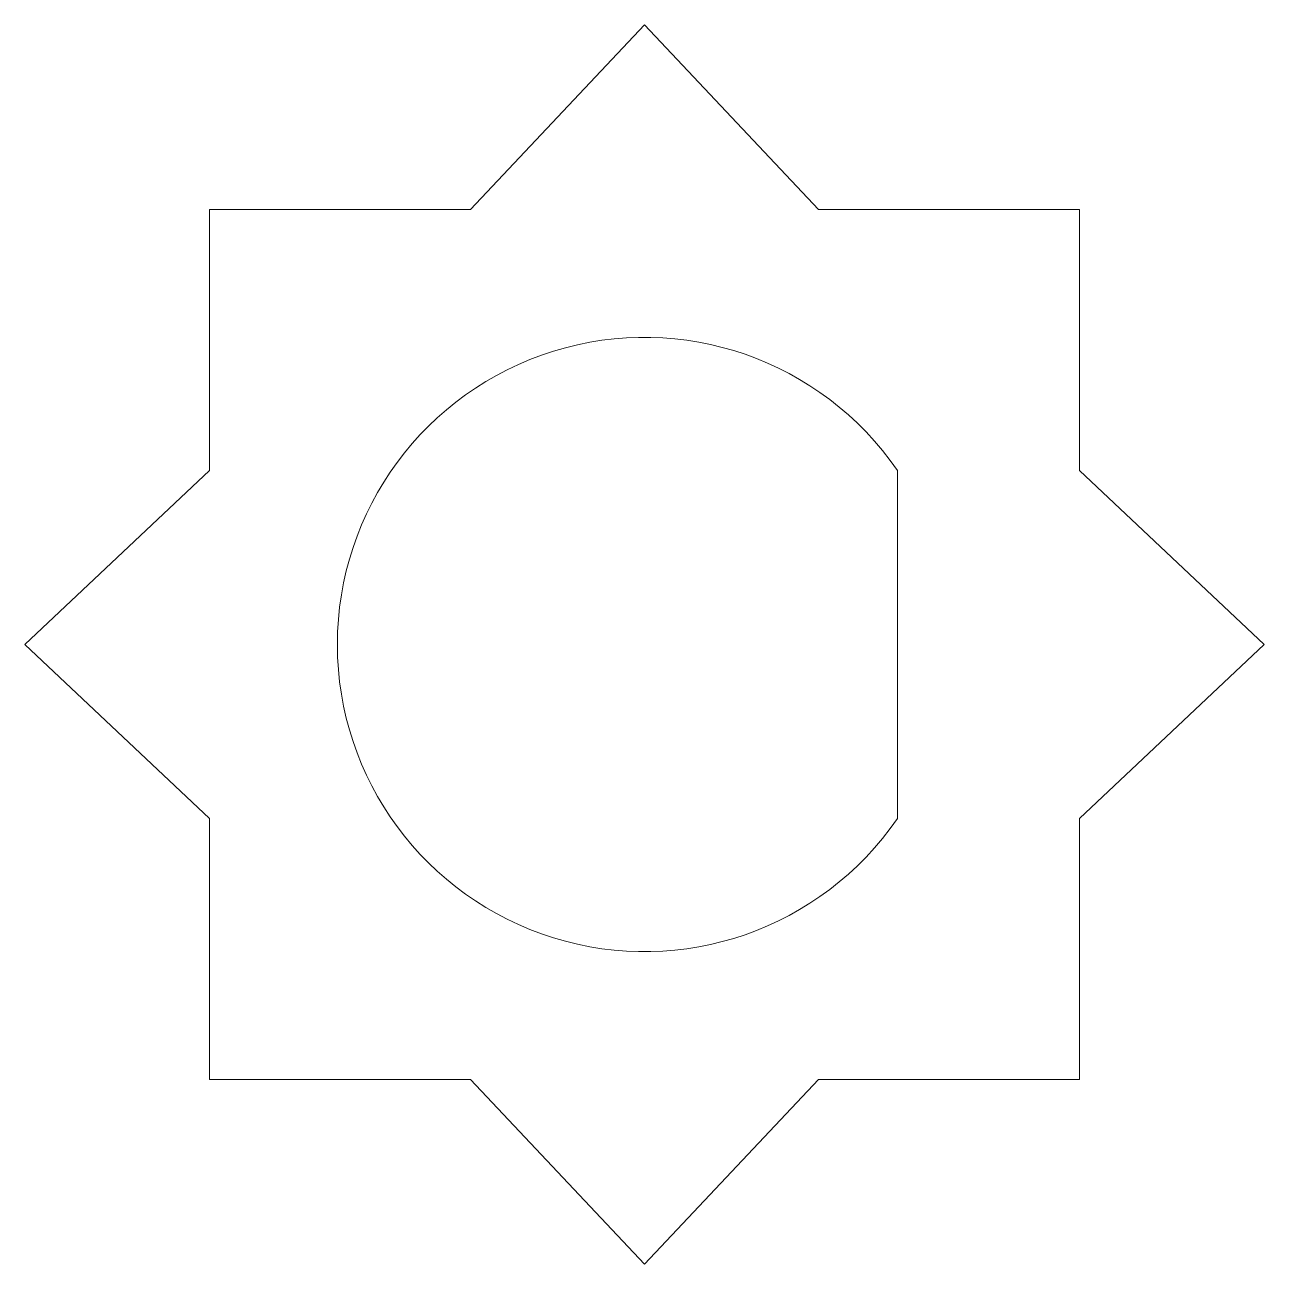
# Model space of a CAD drawing. Header units: millimetres. Extents: x -5.7 to 5.7, y -5.7 to 5.7.
import ezdxf

# ---------------------------------------------------------------- set-up
doc = ezdxf.new("R2010")
doc.units = ezdxf.units.MM

msp = doc.modelspace()

# ---------------------------------------------------------------- linework, layer by layer
at = {"color": 7, "linetype": 'Continuous', "lineweight": 15}
for p, q in [((0, 5.7), (-1.6, 4)), ((0, 5.7), (1.6, 4)), ((-4, 4), (-1.6, 4)), ((-4, 4), (-4, 1.6)), ((1.6, 4), (4, 4)), ((4, 4), (4, 1.6)), ((-5.7, 0), (-4, 1.6)), ((2.328, 1.6), (2.328, -1.6)), ((4, 1.6), (5.7, 0)), ((-5.7, 0), (-4, -1.6)), ((4, -1.6), (5.7, 0)), ((-4, -1.6), (-4, -4)), ((4, -1.6), (4, -4)), ((-4, -4), (-1.6, -4)), ((0, -5.7), (-1.6, -4)), ((0, -5.7), (1.6, -4)), ((1.6, -4), (4, -4))]:
    msp.add_line(p, q, dxfattribs=at)
msp.add_arc((0, 0), 2.825, 34.4976, 325.5024, dxfattribs=at)

doc.saveas('drawing.dxf')
